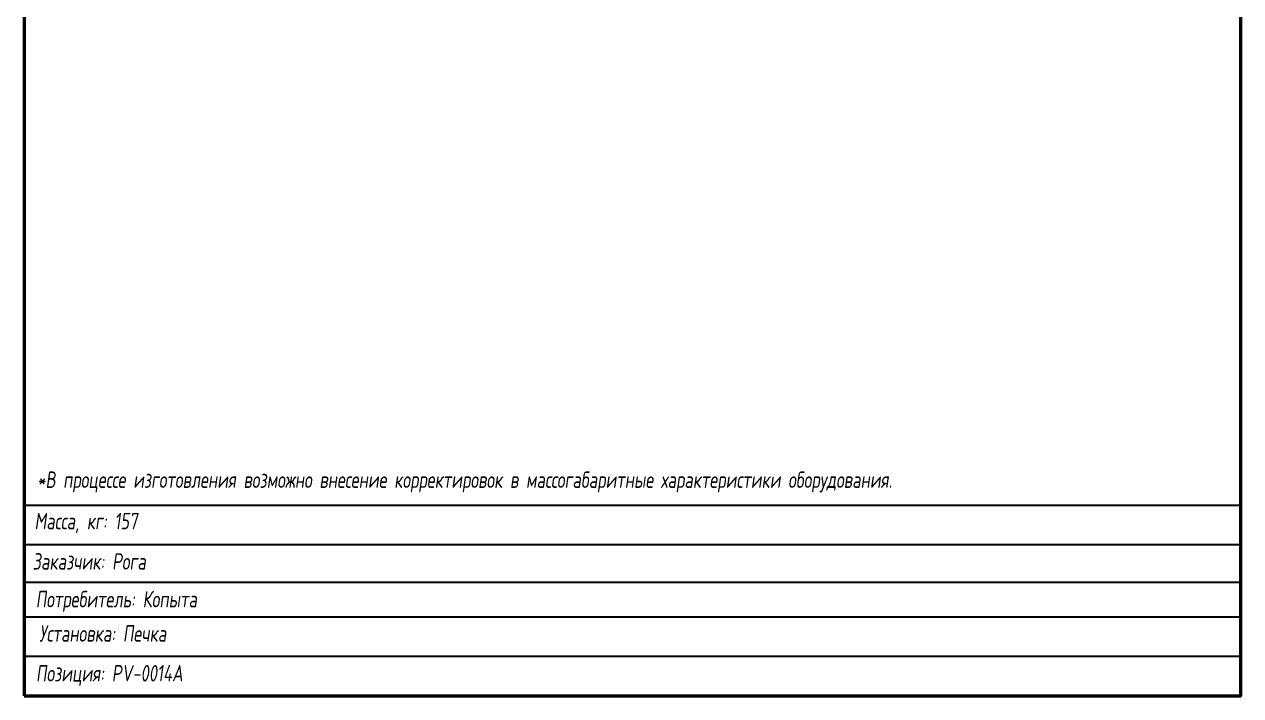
# Model space of a CAD drawing. Header units: millimetres. Extents: x 0 to 185, y 0 to 287.
# Drawn here: x 0 to 185, y 0 to 102.1 of the extents above; entities that cross this region are included whole.
import ezdxf

# ---------------------------------------------------------------- set-up
doc = ezdxf.new("R2010")
doc.units = ezdxf.units.MM
doc.styles.add('ADRF1', font='romans.shx', dxfattribs={"width": 0.7, "oblique": 8})

# ---------------------------------------------------------------- blocks, each defined once
blk = doc.blocks.new('Рамка')
at = {"lineweight": 30}
for p, q in [((0, 28.99), (185, 28.99)), ((0, 28.99), (185, 28.99)), ((0, 28.99), (185, 28.99)), ((0, 28.99), (185, 28.99)), ((0, 28.99), (185, 28.99)), ((0, 28.99), (185, 28.99)), ((0, 25.94), (0, 17.94)), ((0, 25.94), (0, 17.94)), ((0, 25.94), (0, 17.94)), ((0, 25.94), (0, 17.94)), ((0, 25.94), (0, 17.94)), ((0, 25.94), (0, 17.94)), ((0, 22.99), (185, 22.99)), ((0, 22.99), (185, 22.99)), ((0, 22.99), (185, 22.99)), ((0, 22.99), (185, 22.99)), ((0, 22.99), (185, 22.99)), ((0, 22.99), (185, 22.99)), ((0, 17.28), (185, 17.28)), ((0, 17.28), (185, 17.28)), ((0, 17.28), (185, 17.28)), ((0, 17.28), (185, 17.28)), ((0, 17.28), (185, 17.28)), ((0, 17.28), (185, 17.28)), ((0, 12), (185, 12)), ((0, 12), (185, 12)), ((0, 12), (185, 12)), ((0, 12), (185, 12)), ((0, 12), (185, 12)), ((0, 12), (185, 12)), ((0, 6), (185, 6)), ((0, 6), (185, 6)), ((0, 6), (185, 6)), ((0, 6), (185, 6)), ((0, 6), (185, 6)), ((0, 6), (185, 6))]:
    blk.add_line(p, q, dxfattribs=at)
at = {"lineweight": 50}
blk.add_lwpolyline([(0, 0), (185, 0), (185, 287), (0, 287)], close=True, dxfattribs=at)
blk.add_lwpolyline([(0, 0), (185, 0), (185, 287), (0, 287)], close=True, dxfattribs=at)
blk.add_lwpolyline([(0, 0), (185, 0), (185, 287), (0, 287)], close=True, dxfattribs=at)
blk.add_lwpolyline([(0, 0), (185, 0), (185, 287), (0, 287)], close=True, dxfattribs=at)
blk.add_lwpolyline([(0, 0), (185, 0), (185, 287), (0, 287)], close=True, dxfattribs=at)
blk.add_lwpolyline([(0, 0), (185, 0), (185, 287), (0, 287)], close=True, dxfattribs=at)
at = {"lineweight": 30, "insert": (1.98, 34.1), "char_height": 2.5, "attachment_point": 1, "style": 'ADRF1'}
blk.add_mtext('*В процессе изготовления возможно внесение корректировок в массогабаритные характеристики оборудования.', dxfattribs=at)
blk.add_mtext('*В процессе изготовления возможно внесение корректировок в массогабаритные характеристики оборудования.', dxfattribs=at)
blk.add_mtext('*В процессе изготовления возможно внесение корректировок в массогабаритные характеристики оборудования.', dxfattribs=at)
blk.add_mtext('*В процессе изготовления возможно внесение корректировок в массогабаритные характеристики оборудования.', dxfattribs=at)
blk.add_mtext('*В процессе изготовления возможно внесение корректировок в массогабаритные характеристики оборудования.', dxfattribs=at)
blk.add_mtext('*В процессе изготовления возможно внесение корректировок в массогабаритные характеристики оборудования.', dxfattribs=at)
at = {"style": 'ADRF1', "oblique": 8, "width": 0.7}
for tag, p, height in [('SIZE', (93.57, 277.13), 2.5), ('MOD_C', (1.07, 276.84), 2.5), ('MOD_P', (1.11, 270.97), 2.5), ('PN', (93.72, 270.48), 3), ('MAS', (1.55, 25.3), 2.5), ('CUS', (1.26, 19.17), 2.5), ('CON', (1.74, 13.43), 2.5), ('INS', (2.28, 8.21), 2.5), ('POS', (1.77, 2.16), 2.5)]:
    blk.add_attdef(tag, p, '', height=height, dxfattribs=at)

msp = doc.modelspace()

# ---------------------------------------------------------------- block references
ref = msp.add_blockref('Рамка', (0, 0))
ref.add_attrib('MAS', 'Масса, кг: 157', (1.55, 25.3), dxfattribs={"height": 2.5, "style": 'ADRF1', "oblique": 8, "width": 0.7})
ref.add_attrib('CUS', 'Заказчик: Рога', (1.26, 19.17), dxfattribs={"height": 2.5, "style": 'ADRF1', "oblique": 8, "width": 0.7})
ref.add_attrib('CON', 'Потребитель: Копыта', (1.74, 13.43), dxfattribs={"height": 2.5, "style": 'ADRF1', "oblique": 8, "width": 0.7})
ref.add_attrib('INS', 'Установка: Печка', (2.28, 8.21), dxfattribs={"height": 2.5, "style": 'ADRF1', "oblique": 8, "width": 0.7})
ref.add_attrib('POS', 'Позиция: PV-0014A', (1.77, 2.16), dxfattribs={"height": 2.5, "style": 'ADRF1', "oblique": 8, "width": 0.7})

doc.saveas('drawing.dxf')
